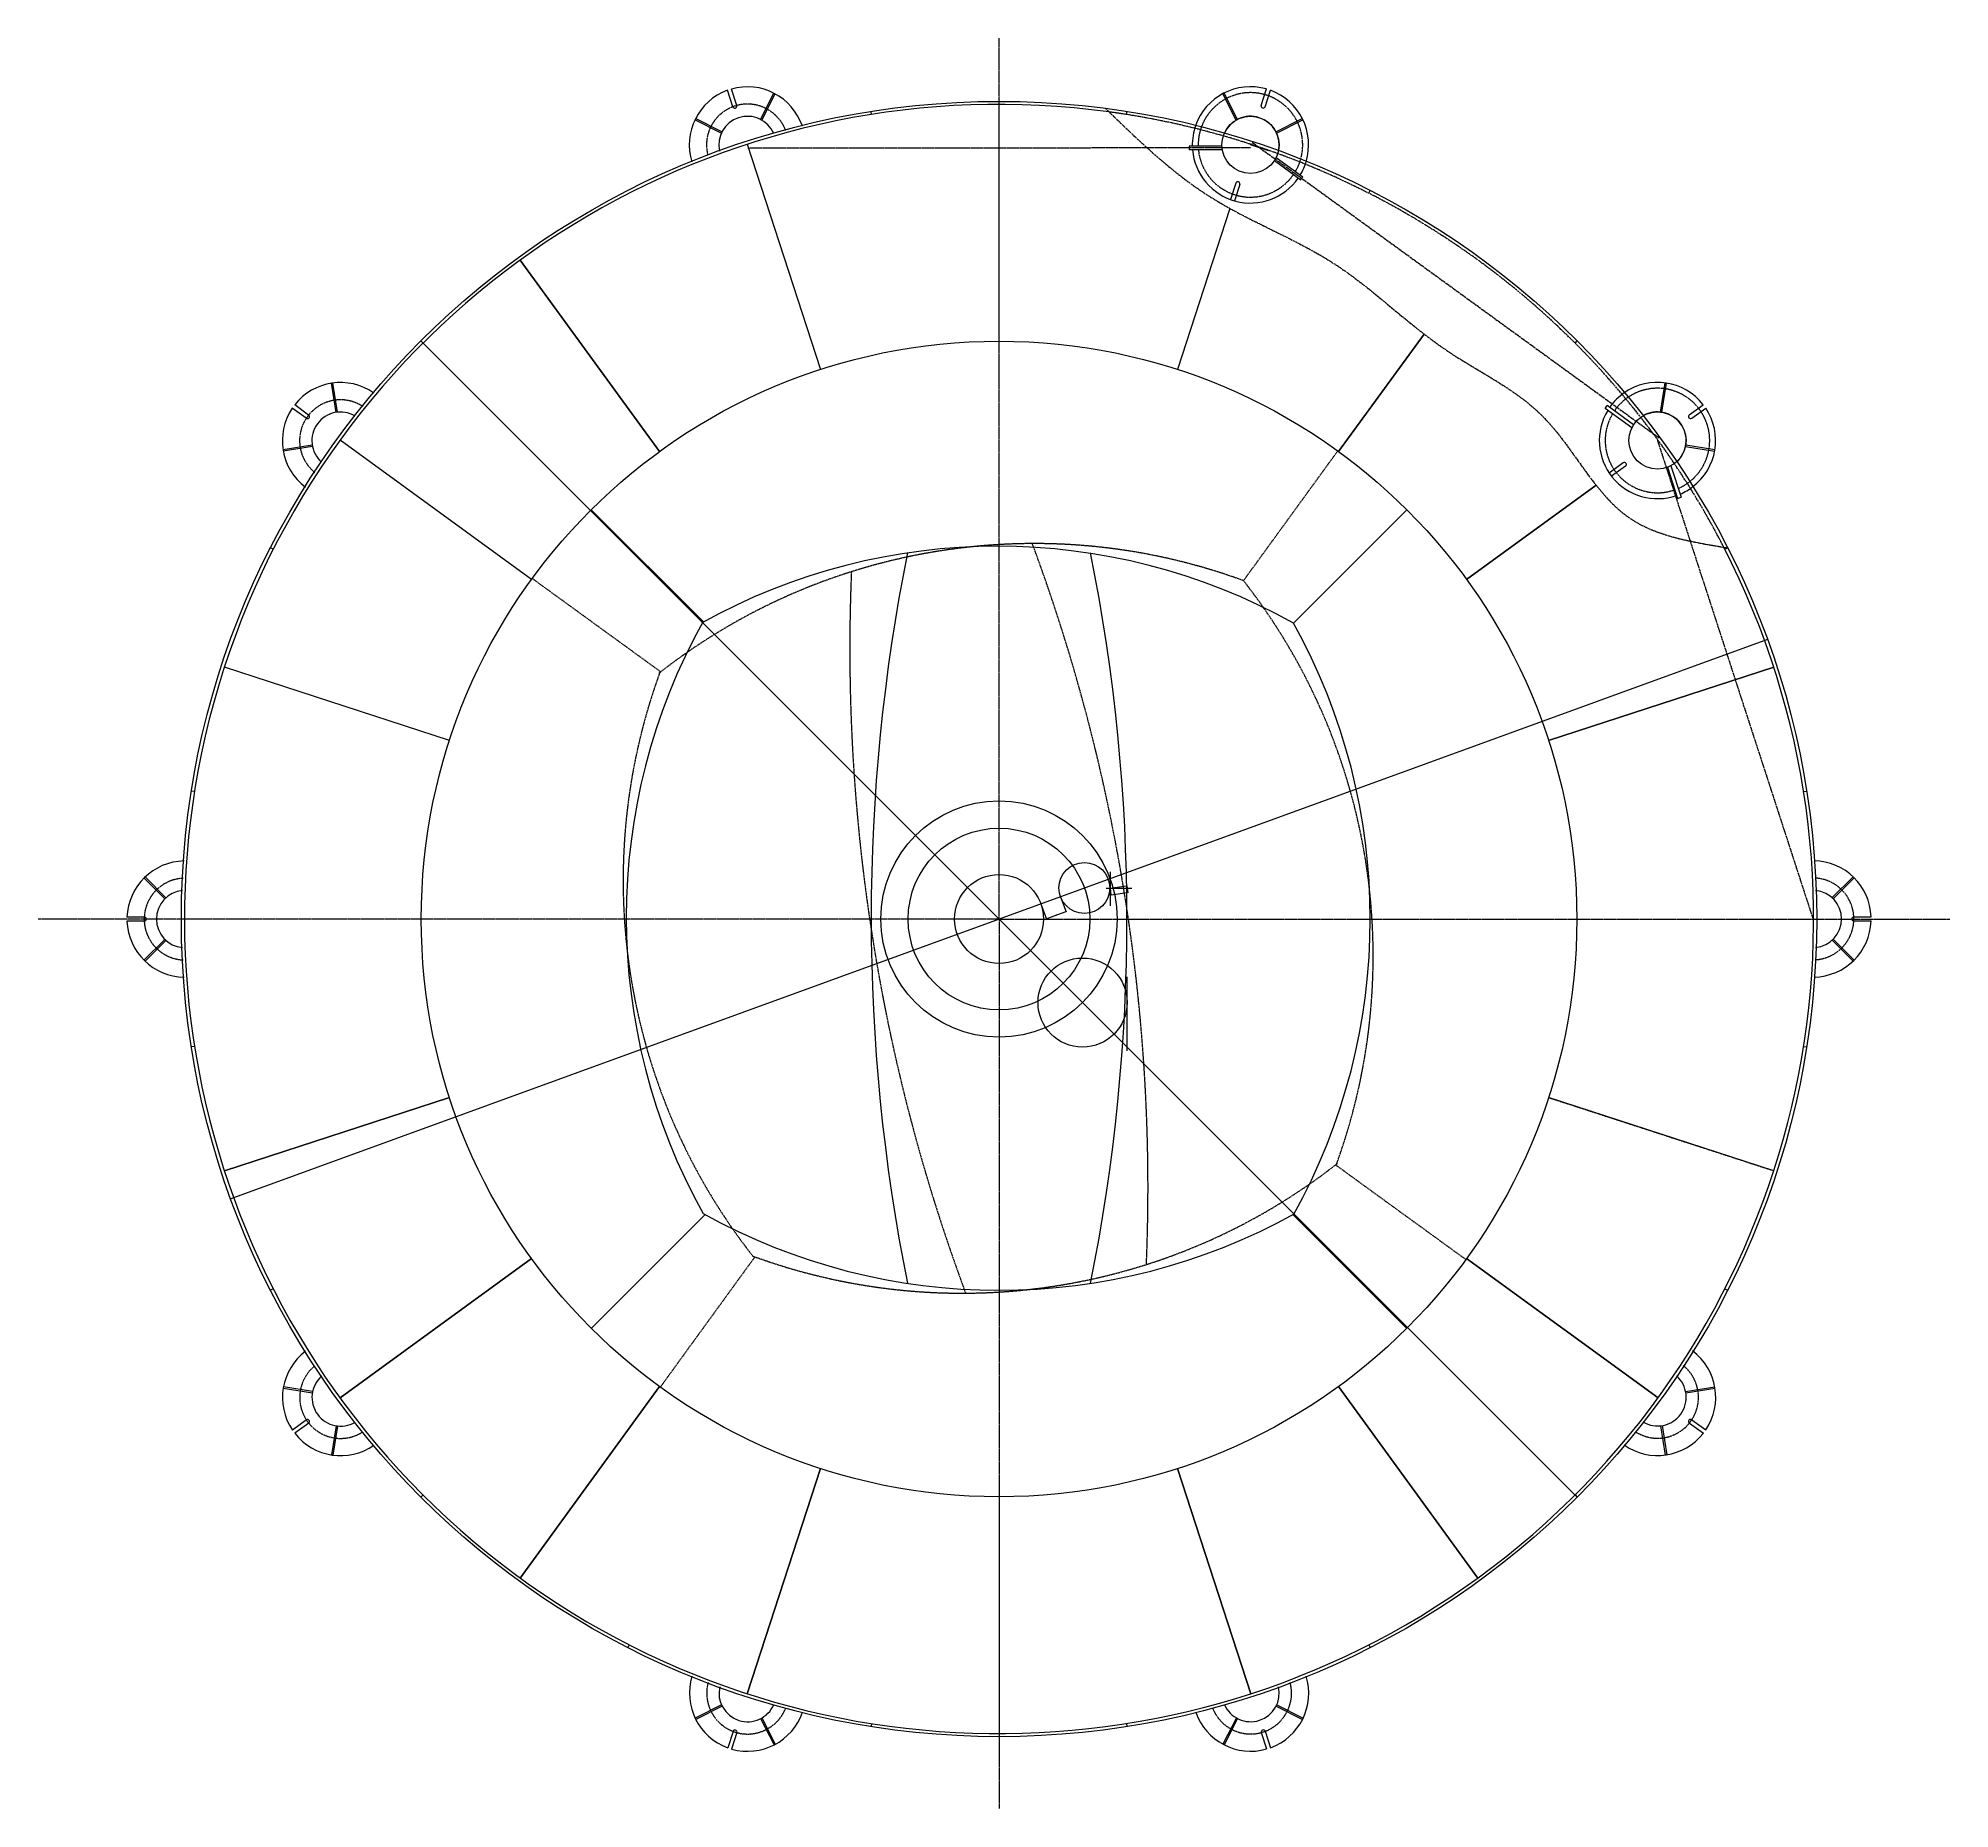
# Model space of a CAD drawing. Extents: x 14295 to 55529, y 90 to 48558.
# Drawn here: x 14295 to 35335, y 90 to 19578 of the extents above; entities that cross this region are included whole.
import ezdxf

# ---------------------------------------------------------------- set-up
doc = ezdxf.new("R2010")
doc.units = 0
doc.header["$MEASUREMENT"] = 0
doc.linetypes.add('CENTER2', pattern=[28.575, 19.05, -3.175, 3.175, -3.175])
doc.linetypes.add('DASHED2', pattern=[9.525, 6.35, -3.175])
doc.layers.get('0').update_dxf_attribs({"linetype": 'CONTINUOUS'})
doc.layers.get('DEFPOINTS').update_dxf_attribs({"linetype": 'CONTINUOUS'})
for name, color, linetype in [('图层1', 7, 'CONTINUOUS'), ('图层2', 1, 'CONTINUOUS'), ('图层3', 2, 'CENTER2'), ('图层4', 30, 'DASHED2')]:
    doc.layers.add(name, color=color, linetype=linetype)
doc.styles.add('文字', font='txt.shx', dxfattribs={"width": 0.71, "bigfont": 'hzfs.shx'})
doc.dimstyles.get("Standard").update_dxf_attribs({"dimtxt": 0.18, "dimasz": 0.18, "dimexe": 0.18, "dimexo": 0.0625, "dimgap": 0.09, "dimtad": 0, "dimtih": 1, "dimtoh": 1, "dimdec": 4, "dimzin": 0, "dimtxsty": 'STANDARD', "dimcen": 0.09, "dimazin": 3, "dimtfac": 1, "dimtdec": 4, "dimtofl": 0, "dimtmove": 0, "dimatfit": 3, "dimtolj": 1, "dimtzin": 0})

# ---------------------------------------------------------------- blocks, each defined once
blk = doc.blocks.new('*D124')
at = {"color": 1, "linetype": 'BYBLOCK'}
for p, q in [((-15136, 9497), (-15075, 9328)), ((-14920, 9575), (-14859, 9407)), ((-14862, 9408), (-15073, 9331))]:
    blk.add_line(p, q, dxfattribs=at)
for points in [[(-15073, 9331), (-15073, 9331), (-15076, 9330)], [(-14863, 9408), (-14862, 9407), (-14860, 9409)]]:
    blk.add_solid(points, dxfattribs=at)
at = {"layer": 'DEFPOINTS', "color": 0, "linetype": 'BYBLOCK'}
for p in [(-15136, 9497), (-14920, 9575), (-15076, 9330)]:
    blk.add_point(p, dxfattribs=at)
at = {"color": 1, "linetype": 'BYBLOCK', "insert": (-14969, 9372), "char_height": 4, "attachment_point": 5, "rotation": 20, "style": '文字'}
blk.add_mtext('\\A1;230', dxfattribs=at)
blk = doc.blocks.new('*D130')
at = {"color": 1, "linetype": 'BYBLOCK'}
for p, q in [((-14192, 9694), (-14181, 9616)), ((-14375, 9670), (-14365, 9591)), ((-14185, 9617), (-14362, 9593))]:
    blk.add_line(p, q, dxfattribs=at)
for points in [[(-14362, 9594), (-14362, 9593), (-14365, 9593)], [(-14185, 9618), (-14185, 9617), (-14182, 9618)]]:
    blk.add_solid(points, dxfattribs=at)
at = {"layer": 'DEFPOINTS', "color": 0, "linetype": 'BYBLOCK'}
for p in [(-14192, 9694), (-14375, 9670), (-14365, 9593)]:
    blk.add_point(p, dxfattribs=at)
at = {"color": 1, "linetype": 'BYBLOCK', "insert": (-14274, 9608), "char_height": 4, "attachment_point": 5, "rotation": 7.6867, "style": '文字'}
blk.add_mtext('\\A1;185', dxfattribs=at)

msp = doc.modelspace()

# ---------------------------------------------------------------- linework, layer by layer
at = {"layer": '图层1'}
for p, q in [((21940.526, 18823.49), (21881.761, 19004.349)), ((21983.323, 18837.395), (21924.558, 19018.255)), ((22243.815, 18683.669), (22391.362, 18973.246)), ((22258.071, 18676.406), (22405.618, 18965.983)), ((27480.387, 18677.086), (27332.841, 18966.663)), ((27494.644, 18684.35), (27347.097, 18973.927)), ((27755.135, 18838.076), (27813.9, 19018.936)), ((27797.933, 18824.17), (27856.698, 19005.03)), ((23467.724, 18738.387), (23462.366, 18772.213)), ((24870.277, 16242.51), (24870.277, 18848.77)), ((26272.829, 18738.387), (26278.187, 18772.213)), ((21812.877, 18531.753), (21523.3, 18679.3)), ((21820.141, 18546.009), (21530.564, 18693.556)), ((27918.318, 18546.69), (28207.895, 18694.237)), ((27925.581, 18532.434), (28215.159, 18679.981)), ((22099.707, 18409.955), (22905.086, 15931.254)), ((27322.964, 18389.644), (26962.797, 18389.6)), ((27327.32, 18349.645), (26964.821, 18349.6)), ((27839.694, 18338.035), (27636.603, 18404.023)), ((27900.489, 18230.072), (28191.896, 18018.408)), ((27920.476, 18264.993), (28213.77, 18051.957)), ((27477.368, 17983.196), (27418.603, 17802.336)), ((27520.166, 17969.29), (27461.401, 17788.43)), ((28940.643, 17871.562), (28956.191, 17902.077)), ((27411.457, 17703.966), (26835.468, 15931.254)), ((21132.261, 15027.955), (19600.34, 17136.464)), ((19600.34, 17136.464), (21132.261, 15027.955)), ((18530.532, 16222.762), (18506.316, 16246.979)), ((28608.292, 15027.955), (29548.56, 16322.122)), ((29548.56, 16322.122), (28608.292, 15027.955)), ((31210.021, 16222.762), (31234.238, 16246.979)), ((17572.532, 15459.099), (17521.69, 15780.098)), ((17588.335, 15461.602), (17537.493, 15782.601)), ((32150.924, 15463.384), (32201.765, 15784.383)), ((32150.924, 15463.384), (32201.765, 15784.383)), ((32166.727, 15460.881), (32217.568, 15781.88)), ((32166.727, 15460.881), (32217.568, 15781.88)), ((17244.981, 15393.947), (17091.132, 15505.724)), ((17271.431, 15430.353), (17117.583, 15542.13)), ((31541.33, 15501.485), (31563.205, 15535.034)), ((31834.625, 15288.449), (31541.33, 15501.485)), ((31854.611, 15323.37), (31563.205, 15535.034)), ((32467.827, 15432.135), (32621.676, 15543.912)), ((32467.827, 15432.135), (32621.676, 15543.912)), ((32494.278, 15395.729), (32648.126, 15507.506)), ((32494.278, 15395.729), (32648.126, 15507.506)), ((19725.34, 13621.033), (17616.831, 15152.955)), ((17310.687, 15098.7), (16989.688, 15047.859)), ((17313.189, 15082.897), (16992.191, 15032.056)), ((32426.069, 15084.679), (32747.068, 15033.838)), ((32426.069, 15084.679), (32747.068, 15033.838)), ((32428.572, 15100.482), (32749.571, 15049.641)), ((32428.572, 15100.482), (32749.571, 15049.641)), ((31740.623, 14903.789), (31586.774, 14792.012)), ((31767.073, 14867.384), (31613.225, 14755.606)), ((32228.046, 14854.812), (32339.385, 14512.288)), ((32264.741, 14871.316), (32376.802, 14526.572)), ((30015.213, 13621.033), (31442.015, 14657.666)), ((31442.015, 14657.666), (30015.213, 13621.033)), ((21617.805, 13152.525), (20381.962, 14388.367)), ((28110.599, 13140.375), (29358.591, 14388.367)), ((16881.733, 13953.384), (16851.218, 13968.933)), ((32858.82, 13953.384), (32889.335, 13968.933)), ((18822.041, 11848.209), (16343.339, 12653.588)), ((30918.512, 11848.209), (33397.214, 12653.588)), ((33397.214, 12653.588), (30918.512, 11848.209)), ((16014.908, 11285.571), (15981.082, 11290.928)), ((33725.646, 11285.571), (33759.472, 11290.928)), ((15688.739, 10104.655), (15458.929, 10334.465)), ((15700.052, 10115.969), (15470.243, 10345.779)), ((34040.501, 10118.172), (34270.311, 10347.981)), ((34051.815, 10106.858), (34281.624, 10336.668)), ((15462.04, 9904.417), (15271.873, 9904.417)), ((34278.513, 9906.619), (34468.68, 9906.619)), ((15462.04, 9859.417), (15271.873, 9859.417)), ((34278.513, 9861.619), (34468.68, 9861.619)), ((15688.739, 9659.178), (15458.929, 9429.368)), ((15700.052, 9647.864), (15470.243, 9418.055)), ((34040.501, 9650.067), (34270.311, 9420.257)), ((34051.815, 9661.381), (34281.624, 9431.571)), ((16014.908, 8480.465), (15981.082, 8475.108)), ((33725.646, 8480.465), (33759.472, 8475.108)), ((18822.041, 7917.827), (16343.339, 7112.448)), ((16343.339, 7112.448), (18822.041, 7917.827)), ((33397.214, 7112.448), (30918.512, 7917.827)), ((21634.839, 6630.546), (20381.962, 5377.669)), ((28105.714, 6630.546), (29358.591, 5377.669)), ((19725.34, 6145.003), (17616.831, 4613.081)), ((17616.831, 4613.081), (19725.34, 6145.003)), ((30015.213, 6145.003), (32123.723, 4613.081)), ((32123.723, 4613.081), (30015.213, 6145.003)), ((16881.733, 5812.652), (16851.218, 5797.104)), ((32858.82, 5812.652), (32889.335, 5797.104)), ((17311.981, 4665.554), (16990.982, 4716.395)), ((17314.484, 4681.357), (16993.485, 4732.198)), ((21132.261, 4738.081), (19600.34, 2629.572)), ((19600.34, 2629.572), (21132.261, 4738.081)), ((28608.292, 4738.081), (30140.214, 2629.572)), ((30140.214, 2629.572), (28608.292, 4738.081)), ((32427.364, 4683.139), (32748.362, 4733.98)), ((32429.867, 4667.336), (32750.865, 4718.177)), ((17246.275, 4370.307), (17092.427, 4258.53)), ((17272.726, 4333.902), (17118.877, 4222.124)), ((17573.826, 4305.155), (17522.985, 3984.156)), ((17589.629, 4302.652), (17538.788, 3981.653)), ((32152.219, 4304.434), (32203.06, 3983.435)), ((32168.022, 4306.937), (32218.863, 3985.938)), ((32469.122, 4335.683), (32622.971, 4223.906)), ((32495.572, 4372.089), (32649.421, 4260.312)), ((22905.086, 3834.782), (22099.707, 1356.081)), ((22099.707, 1356.081), (22905.086, 3834.782)), ((26835.468, 3834.782), (27640.846, 1356.081)), ((27640.846, 1356.081), (26835.468, 3834.782)), ((18530.532, 3543.274), (18506.316, 3519.057)), ((24870.277, 3523.527), (24870.277, 917.266)), ((31210.021, 3543.274), (31234.238, 3519.057)), ((20799.91, 1894.474), (20784.362, 1863.959)), ((28940.643, 1894.474), (28956.191, 1863.959)), ((21814.972, 1233.602), (21525.395, 1086.055)), ((21822.236, 1219.346), (21532.659, 1071.799)), ((22245.91, 1081.686), (22393.457, 792.109)), ((22260.166, 1088.95), (22407.713, 799.373)), ((27482.482, 1089.631), (27334.935, 800.053)), ((27496.738, 1082.367), (27349.191, 792.79)), ((27920.412, 1220.027), (28209.989, 1072.48)), ((27927.676, 1234.283), (28217.253, 1086.736)), ((21942.62, 941.866), (21883.855, 761.006)), ((21985.418, 927.96), (21926.653, 747.1)), ((23467.724, 1027.649), (23462.366, 993.823)), ((26272.829, 1027.649), (26278.187, 993.823)), ((27757.23, 928.641), (27815.995, 747.781)), ((27800.028, 942.547), (27858.793, 761.687))]:
    msp.add_line(p, q, dxfattribs=at)
for centre, radius in [((24870.277, 9883.018), 9000), ((27637.651, 18403.683), 315), ((24870.277, 9883.018), 6359.492), ((32117.45, 15149.759), 315)]:
    msp.add_circle(centre, radius, dxfattribs=at)
for centre, radius, start, end in [((22100.808, 18403.002), 640, 110.0147199, 196.9730391), ((22100.808, 18403.002), 640, 19.0269609, 105.9852801), ((27637.651, 18403.683), 640, 74.0147199, 160.9730391), ((27637.651, 18403.683), 640, 343.0269609, 69.9852801), ((24870.277, 9883.018), 8965.752, 82.2378532, 27.1601803), ((21961.75, 18830.978), 22.507, 199.432992, 16.567008), ((27776.708, 18831.658), 22.507, 163.432992, 340.567008), ((22100.808, 18403.002), 315, 23.2420655, 192.7579345), ((27637.651, 18403.683), 640, 160.3564218, 181.260488), ((27637.651, 18403.683), 315, 347.2420655, 156.7579345), ((27637.651, 18403.683), 675, 181.195485, 184.5956086), ((27637.651, 18403.683), 640, 184.8471288, 325.260488), ((27637.651, 18403.683), 640, 328.8471288, 343.657664), ((27498.593, 17975.707), 22.507, 343.432992, 160.567008), ((27637.651, 18403.683), 675, 325.195485, 328.5956086), ((17621.808, 15147.977), 640, 55.0269609, 141.9852801), ((32117.45, 15149.759), 640, 38.0147199, 124.9730391), ((32117.45, 15149.759), 640, 38.0147199, 124.9730391), ((32117.45, 15149.759), 640, 124.3564218, 145.260488), ((17621.808, 15147.977), 640, 146.0147199, 232.9730391), ((17257.751, 15412.481), 22.507, 235.432992, 52.567008), ((17621.808, 15147.977), 315, 59.2420655, 228.7579345), ((32117.45, 15149.759), 640, 148.8471288, 289.260488), ((32117.45, 15149.759), 315, 311.2420655, 120.7579345), ((32117.45, 15149.759), 315, 311.2420655, 120.7579345), ((32481.508, 15414.262), 22.507, 127.432992, 304.567008), ((32481.508, 15414.262), 22.507, 127.432992, 304.567008), ((32117.45, 15149.759), 640, 307.0269609, 33.9852801), ((32117.45, 15149.759), 640, 307.0269609, 33.9852801), ((31753.393, 14885.256), 22.507, 307.432992, 124.567008), ((32117.45, 15149.759), 675, 289.195485, 292.5956086), ((32117.45, 15149.759), 640, 292.8471288, 307.657664), ((24853.242, 7289.235), 6696.732, 60.8951074, 119.1048926), ((43824.843, 9892.82), 20362.479, 168.6150962, 191.3849038), ((5915.71, 9892.82), 20362.479, 348.6150962, 11.3849038), ((27464.059, 9900.053), 6696.732, 150.8951074, 209.1048926), ((22259.459, 9883.018), 6696.732, 330.8951074, 29.1048926), ((15911.477, 9881.917), 640, 91.0269609, 177.9852801), ((33829.076, 9884.119), 640, 2.0147199, 88.9730391), ((15911.477, 9881.917), 315, 95.2420655, 264.7579345), ((33829.076, 9884.119), 315, 275.2420655, 84.7579345), ((15461.477, 9881.917), 22.507, 271.432992, 88.567008), ((34279.076, 9884.119), 22.507, 91.432992, 268.567008), ((15911.477, 9881.917), 640, 182.0147199, 268.9730391), ((33829.076, 9884.119), 640, 271.0269609, 357.9852801), ((24870.277, 12493.835), 6696.732, 240.8951074, 299.1048926), ((17623.103, 4616.277), 640, 127.0269609, 213.9852801), ((32118.745, 4618.059), 640, 326.0147199, 52.9730391), ((17623.103, 4616.277), 315, 131.2420655, 300.7579345), ((32118.745, 4618.059), 315, 239.2420655, 48.7579345), ((17623.103, 4616.277), 640, 218.0147199, 304.9730391), ((17259.045, 4351.774), 22.507, 307.432992, 124.567008), ((32118.745, 4618.059), 640, 235.0269609, 321.9852801), ((32482.803, 4353.555), 22.507, 55.432992, 232.567008), ((22102.903, 1362.353), 640, 163.0269609, 249.9852801), ((27639.745, 1363.034), 640, 290.0147199, 16.9730391), ((22102.903, 1362.353), 315, 167.2420655, 336.7579345), ((27639.745, 1363.034), 315, 203.2420655, 12.7579345), ((22102.903, 1362.353), 640, 254.0147199, 340.9730391), ((27639.745, 1363.034), 640, 199.0269609, 285.9852801), ((21963.845, 934.378), 22.507, 343.432992, 160.567008), ((27778.803, 935.058), 22.507, 19.432992, 196.567008)]:
    msp.add_arc(centre, radius, start, end, dxfattribs=at)
at = {"layer": '图层2'}
for p, q in [((31234.238, 3519.057), (18506.316, 16246.979)), ((33327.51, 12961.199), (16413.043, 6804.837)), ((26091.802, 10403.049), (26091.802, 10028.213)), ((26048.165, 10223.598), (26330.965, 10223.598)), ((26091.802, 10223.598), (26275.085, 10248.335)), ((26278.584, 9246.163), (26278.584, 8430.377))]:
    msp.add_line(p, q, dxfattribs=at)
for centre, radius in [((24870.277, 9883.018), 1300), ((24870.277, 9883.018), 1000), ((24870.277, 9883.018), 490), ((25809.969, 10225.038), 280), ((25789.515, 8963.779), 490)]:
    msp.add_circle(centre, radius, dxfattribs=at)
at = {"layer": '图层3'}
for p, q in [((24870.277, 9883.018), (24870.277, 19577.686)), ((27637.655, 18369.683), (22100.812, 18369.002)), ((27657.632, 18431.192), (32137.432, 15177.268)), ((32117.45, 15149.759), (33829.076, 9884.119)), ((32117.45, 15149.759), (33829.076, 9884.119)), ((24870.277, 9883.018), (14294.918, 9883.018)), ((24870.277, 9883.018), (35334.834, 9883.018)), ((24870.277, 9883.018), (24870.277, 89.587)), ((24870.277, 9883.018), (24870.277, 9883.018)), ((24870.277, 9883.018), (24870.277, 9883.018)), ((24870.277, 9883.018), (24870.277, 9883.018)), ((30918.512, 7917.827), (33397.214, 7112.448))]:
    msp.add_line(p, q, dxfattribs=at)
for centre, radius, start, end in [((27637.651, 18403.683), 575, 329.395805, 181.4022084), ((22100.808, 18403.002), 450, 20.932297, 195.067703), ((24870.277, 9883.018), 8965.752, 27.1601803, 82.2378532), ((27637.651, 18403.683), 575, 185.395805, 325.4022084), ((17621.808, 15147.977), 450, 56.932297, 231.067703), ((32117.45, 15149.759), 575, 293.395805, 145.4022084), ((32117.45, 15149.759), 575, 149.395805, 289.4022084), ((15911.477, 9881.917), 450, 92.932297, 267.067703), ((33829.076, 9884.119), 450, 272.932297, 87.067703), ((17623.103, 4616.277), 450, 128.932297, 303.067703), ((32118.745, 4618.059), 450, 236.932297, 51.067703), ((22102.903, 1362.353), 450, 164.932297, 339.067703), ((27639.745, 1363.034), 450, 200.932297, 15.067703)]:
    msp.add_arc(centre, radius, start, end, dxfattribs=at)
msp.add_spline([(26039.751, 18806.713), (27205.17, 17824.993), (28561.278, 17094.336), (29799.464, 16139.767), (30837.181, 15432.679), (31804.145, 14301.338), (32889.335, 13968.933)], degree=3, dxfattribs=at)
at = {"layer": '图层4'}
for p, q in [((27561.143, 13607.17), (28598.54, 15035.026)), ((21146.384, 12603.473), (19732.429, 13630.771)), ((28574.679, 7176.723), (30008.124, 6135.265)), ((22183.471, 6164.455), (21142.013, 4731.011))]:
    msp.add_line(p, q, dxfattribs=at)
for centre, radius, start, end in [((25259.209, 7318.504), 6696.732, 69.8951074, 128.1048926), ((6147.539, 6927.552), 20362.479, 357.6150962, 20.3849038), ((43589.947, 12857.847), 20362.479, 177.6150962, 200.3849038), ((22291.603, 9474.596), 6696.732, 339.8951074, 38.1048926), ((27429.461, 10305.6), 6696.732, 159.8951074, 218.1048926), ((24461.855, 12461.692), 6696.732, 249.8951074, 308.1048926)]:
    msp.add_arc(centre, radius, start, end, dxfattribs=at)

# ---------------------------------------------------------------- dimensions: what is measured, and where the dimension line sits
at = {"layer": '图层2'}
for p1, p2, distance, picture, middle in [((25546.855, 10129.273), (25330.726, 10050.608), 177.357, '*D124', (25498.473, 9925.964)), ((26275.085, 10248.335), (26091.802, 10223.598), 77.554, '*D130', (26193.435, 10161.941))]:
    dim = msp.add_aligned_dim(p1=p1, p2=p2, distance=distance, dimstyle='STANDARD', override={"dimtxt": 4, "dimasz": 3, "dimexe": 2, "dimexo": 0, "dimgap": 1, "dimtih": 0, "dimtoh": 0, "dimdec": 1, "dimzin": 12, "dimtxsty": '文字', "dimclrd": 1, "dimclre": 1, "dimclrt": 1, "dimtdec": 1, "dimtvp": 0.714286, "dimtzin": 12}, dxfattribs=at)
    dim.commit()
    dim.dimension.update_dxf_attribs({"geometry": picture, "text_midpoint": middle, "insert": (40467.173, 553.943)})

doc.saveas('drawing.dxf')
